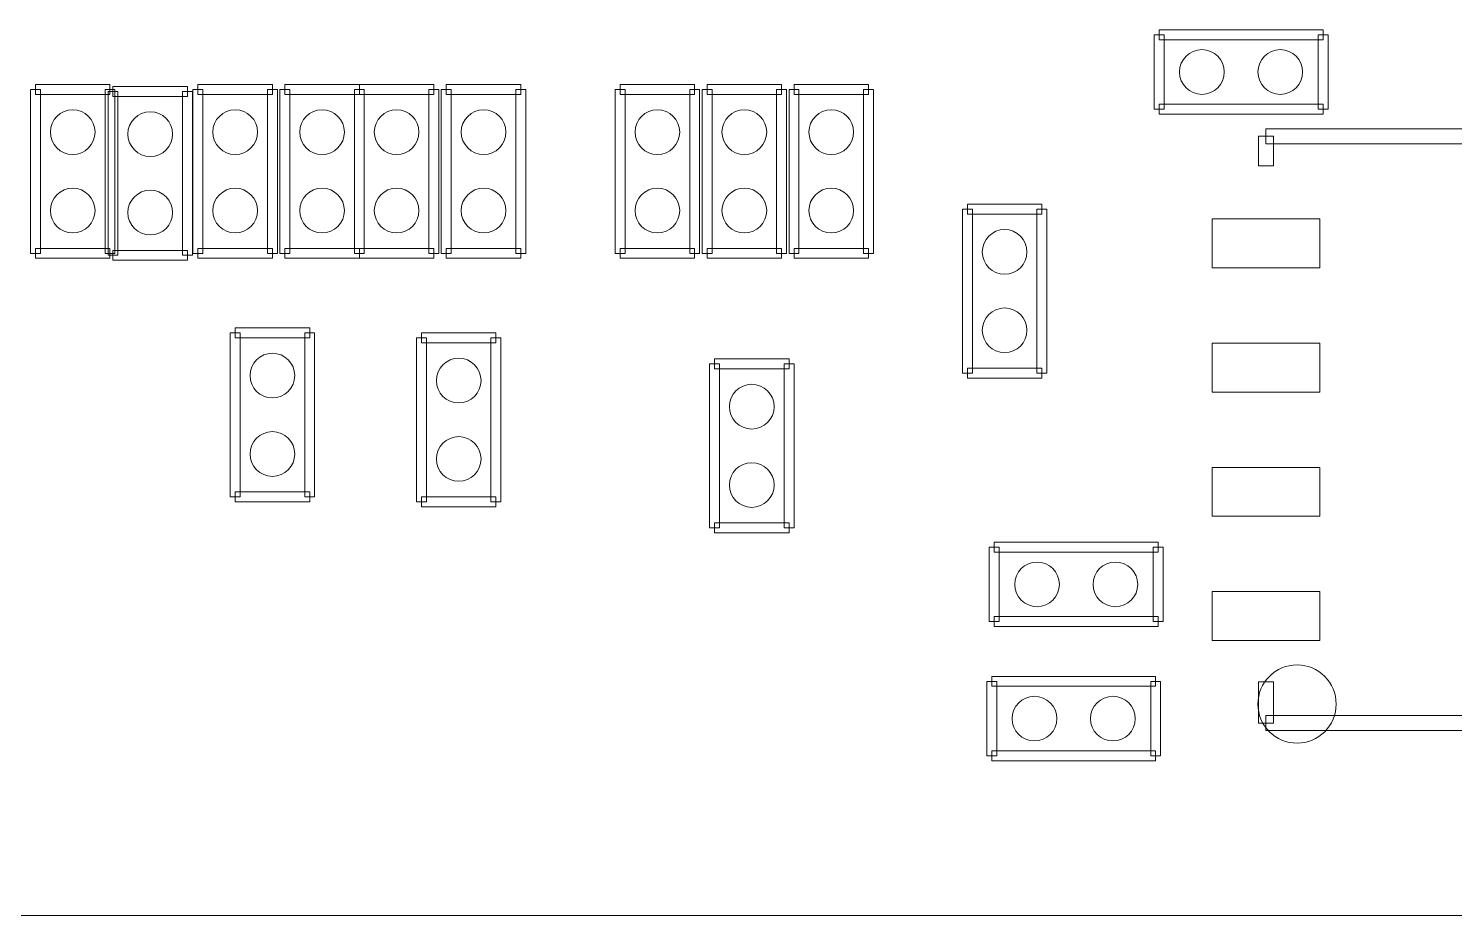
# Model space of a CAD drawing. Header units: millimetres. Extents: x -32 to 79, y -57 to 20.
# Drawn here: x -21.59 to -7, y -57.35 to -48.28 of the extents above; entities that cross this region are included whole.
import ezdxf

# ---------------------------------------------------------------- set-up
doc = ezdxf.new("R2010")
doc.units = ezdxf.units.MM
doc.header["$MEASUREMENT"] = 0
for name, color, linetype in [('BG_OUTLINE', 7, 'Continuous'), ('PG_SILKSCREEN_TOP', 7, 'Continuous'), ('PIN_TOP', 7, 'Continuous')]:
    doc.layers.add(name, color=color, linetype=linetype)

msp = doc.modelspace()

# ---------------------------------------------------------------- linework, layer by layer
at = {"layer": 'BG_OUTLINE', "lineweight": 9}
msp.add_open_spline([(-31.5602, -57.3483), (-31.5602, -57.3483), (-31.5602, 2.6515), (-31.5602, 2.6515), (-31.5602, 2.6515), (-31.5602, 2.6515), (48.4395, 2.6515), (48.4395, 2.6515), (48.4395, 2.6515), (48.4395, 2.6515), (48.4395, -57.3483), (48.4395, -57.3483), (48.4395, -57.3483), (48.4395, -57.3483), (-31.5602, -57.3483), (-31.5602, -57.3483)], degree=3, knots=[0, 0, 0, 0, 0.25, 0.25, 0.25, 0.25, 0.5, 0.5, 0.5, 0.5, 0.75, 0.75, 0.75, 0.75, 1, 1, 1, 1], dxfattribs=at)
at = {"layer": 'PG_SILKSCREEN_TOP', "lineweight": 9}
for points in [[(-9.9728, -49.1048), (-9.9728, -49.1048), (-10.0744, -49.1048), (-10.0744, -49.1048), (-10.0744, -49.1048), (-10.0744, -49.1048), (-10.0744, -48.3428), (-10.0744, -48.3428), (-10.0744, -48.3428), (-10.0744, -48.3428), (-9.9728, -48.3428), (-9.9728, -48.3428), (-9.9728, -48.3428), (-9.9728, -48.3428), (-9.9728, -49.1048), (-9.9728, -49.1048)], [(-10.0236, -48.3936), (-10.0236, -48.3936), (-10.0236, -48.292), (-10.0236, -48.292), (-10.0236, -48.292), (-10.0236, -48.292), (-8.3472, -48.292), (-8.3472, -48.292), (-8.3472, -48.292), (-8.3472, -48.292), (-8.3472, -48.3936), (-8.3472, -48.3936), (-8.3472, -48.3936), (-8.3472, -48.3936), (-10.0236, -48.3936), (-10.0236, -48.3936)], [(-8.398, -48.3428), (-8.398, -48.3428), (-8.2964, -48.3428), (-8.2964, -48.3428), (-8.2964, -48.3428), (-8.2964, -48.3428), (-8.2964, -49.1048), (-8.2964, -49.1048), (-8.2964, -49.1048), (-8.2964, -49.1048), (-8.398, -49.1048), (-8.398, -49.1048), (-8.398, -49.1048), (-8.398, -49.1048), (-8.398, -48.3428), (-8.398, -48.3428)], [(-21.5145, -48.9524), (-21.5145, -48.9524), (-21.5145, -48.8508), (-21.5145, -48.8508), (-21.5145, -48.8508), (-21.5145, -48.8508), (-20.7525, -48.8508), (-20.7525, -48.8508), (-20.7525, -48.8508), (-20.7525, -48.8508), (-20.7525, -48.9524), (-20.7525, -48.9524), (-20.7525, -48.9524), (-20.7525, -48.9524), (-21.5145, -48.9524), (-21.5145, -48.9524)], [(-19.8534, -48.9524), (-19.8534, -48.9524), (-19.8534, -48.8508), (-19.8534, -48.8508), (-19.8534, -48.8508), (-19.8534, -48.8508), (-19.0914, -48.8508), (-19.0914, -48.8508), (-19.0914, -48.8508), (-19.0914, -48.8508), (-19.0914, -48.9524), (-19.0914, -48.9524), (-19.0914, -48.9524), (-19.0914, -48.9524), (-19.8534, -48.9524), (-19.8534, -48.9524)], [(-18.9644, -48.9524), (-18.9644, -48.9524), (-18.9644, -48.8508), (-18.9644, -48.8508), (-18.9644, -48.8508), (-18.9644, -48.8508), (-18.2024, -48.8508), (-18.2024, -48.8508), (-18.2024, -48.8508), (-18.2024, -48.8508), (-18.2024, -48.9524), (-18.2024, -48.9524), (-18.2024, -48.9524), (-18.2024, -48.9524), (-18.9644, -48.9524), (-18.9644, -48.9524)], [(-18.2024, -48.9524), (-18.2024, -48.9524), (-18.2024, -48.8508), (-18.2024, -48.8508), (-18.2024, -48.8508), (-18.2024, -48.8508), (-17.4404, -48.8508), (-17.4404, -48.8508), (-17.4404, -48.8508), (-17.4404, -48.8508), (-17.4404, -48.9524), (-17.4404, -48.9524), (-17.4404, -48.9524), (-17.4404, -48.9524), (-18.2024, -48.9524), (-18.2024, -48.9524)], [(-17.3134, -48.9524), (-17.3134, -48.9524), (-17.3134, -48.8508), (-17.3134, -48.8508), (-17.3134, -48.8508), (-17.3134, -48.8508), (-16.5514, -48.8508), (-16.5514, -48.8508), (-16.5514, -48.8508), (-16.5514, -48.8508), (-16.5514, -48.9524), (-16.5514, -48.9524), (-16.5514, -48.9524), (-16.5514, -48.9524), (-17.3134, -48.9524), (-17.3134, -48.9524)], [(-15.5354, -48.9524), (-15.5354, -48.9524), (-15.5354, -48.8508), (-15.5354, -48.8508), (-15.5354, -48.8508), (-15.5354, -48.8508), (-14.7734, -48.8508), (-14.7734, -48.8508), (-14.7734, -48.8508), (-14.7734, -48.8508), (-14.7734, -48.9524), (-14.7734, -48.9524), (-14.7734, -48.9524), (-14.7734, -48.9524), (-15.5354, -48.9524), (-15.5354, -48.9524)], [(-14.6464, -48.9524), (-14.6464, -48.9524), (-14.6464, -48.8508), (-14.6464, -48.8508), (-14.6464, -48.8508), (-14.6464, -48.8508), (-13.8844, -48.8508), (-13.8844, -48.8508), (-13.8844, -48.8508), (-13.8844, -48.8508), (-13.8844, -48.9524), (-13.8844, -48.9524), (-13.8844, -48.9524), (-13.8844, -48.9524), (-14.6464, -48.9524), (-14.6464, -48.9524)], [(-13.7574, -48.9524), (-13.7574, -48.9524), (-13.7574, -48.8508), (-13.7574, -48.8508), (-13.7574, -48.8508), (-13.7574, -48.8508), (-12.9954, -48.8508), (-12.9954, -48.8508), (-12.9954, -48.8508), (-12.9954, -48.8508), (-12.9954, -48.9524), (-12.9954, -48.9524), (-12.9954, -48.9524), (-12.9954, -48.9524), (-13.7574, -48.9524), (-13.7574, -48.9524)], [(-21.4637, -50.578), (-21.4637, -50.578), (-21.5653, -50.578), (-21.5653, -50.578), (-21.5653, -50.578), (-21.5653, -50.578), (-21.5653, -48.9016), (-21.5653, -48.9016), (-21.5653, -48.9016), (-21.5653, -48.9016), (-21.4637, -48.9016), (-21.4637, -48.9016), (-21.4637, -48.9016), (-21.4637, -48.9016), (-21.4637, -50.578), (-21.4637, -50.578)], [(-20.8033, -48.9016), (-20.8033, -48.9016), (-20.7017, -48.9016), (-20.7017, -48.9016), (-20.7017, -48.9016), (-20.7017, -48.9016), (-20.7017, -50.578), (-20.7017, -50.578), (-20.7017, -50.578), (-20.7017, -50.578), (-20.8033, -50.578), (-20.8033, -50.578), (-20.8033, -50.578), (-20.8033, -50.578), (-20.8033, -48.9016), (-20.8033, -48.9016)], [(-20.6712, -50.5983), (-20.6712, -50.5983), (-20.7728, -50.5983), (-20.7728, -50.5983), (-20.7728, -50.5983), (-20.7728, -50.5983), (-20.7728, -48.9219), (-20.7728, -48.9219), (-20.7728, -48.9219), (-20.7728, -48.9219), (-20.6712, -48.9219), (-20.6712, -48.9219), (-20.6712, -48.9219), (-20.6712, -48.9219), (-20.6712, -50.5983), (-20.6712, -50.5983)], [(-20.722, -48.9727), (-20.722, -48.9727), (-20.722, -48.8711), (-20.722, -48.8711), (-20.722, -48.8711), (-20.722, -48.8711), (-19.96, -48.8711), (-19.96, -48.8711), (-19.96, -48.8711), (-19.96, -48.8711), (-19.96, -48.9727), (-19.96, -48.9727), (-19.96, -48.9727), (-19.96, -48.9727), (-20.722, -48.9727), (-20.722, -48.9727)], [(-20.0108, -48.9219), (-20.0108, -48.9219), (-19.9092, -48.9219), (-19.9092, -48.9219), (-19.9092, -48.9219), (-19.9092, -48.9219), (-19.9092, -50.5983), (-19.9092, -50.5983), (-19.9092, -50.5983), (-19.9092, -50.5983), (-20.0108, -50.5983), (-20.0108, -50.5983), (-20.0108, -50.5983), (-20.0108, -50.5983), (-20.0108, -48.9219), (-20.0108, -48.9219)], [(-19.8026, -50.578), (-19.8026, -50.578), (-19.9042, -50.578), (-19.9042, -50.578), (-19.9042, -50.578), (-19.9042, -50.578), (-19.9042, -48.9016), (-19.9042, -48.9016), (-19.9042, -48.9016), (-19.9042, -48.9016), (-19.8026, -48.9016), (-19.8026, -48.9016), (-19.8026, -48.9016), (-19.8026, -48.9016), (-19.8026, -50.578), (-19.8026, -50.578)], [(-19.1422, -48.9016), (-19.1422, -48.9016), (-19.0406, -48.9016), (-19.0406, -48.9016), (-19.0406, -48.9016), (-19.0406, -48.9016), (-19.0406, -50.578), (-19.0406, -50.578), (-19.0406, -50.578), (-19.0406, -50.578), (-19.1422, -50.578), (-19.1422, -50.578), (-19.1422, -50.578), (-19.1422, -50.578), (-19.1422, -48.9016), (-19.1422, -48.9016)], [(-18.9136, -50.578), (-18.9136, -50.578), (-19.0152, -50.578), (-19.0152, -50.578), (-19.0152, -50.578), (-19.0152, -50.578), (-19.0152, -48.9016), (-19.0152, -48.9016), (-19.0152, -48.9016), (-19.0152, -48.9016), (-18.9136, -48.9016), (-18.9136, -48.9016), (-18.9136, -48.9016), (-18.9136, -48.9016), (-18.9136, -50.578), (-18.9136, -50.578)], [(-18.2532, -48.9016), (-18.2532, -48.9016), (-18.1516, -48.9016), (-18.1516, -48.9016), (-18.1516, -48.9016), (-18.1516, -48.9016), (-18.1516, -50.578), (-18.1516, -50.578), (-18.1516, -50.578), (-18.1516, -50.578), (-18.2532, -50.578), (-18.2532, -50.578), (-18.2532, -50.578), (-18.2532, -50.578), (-18.2532, -48.9016), (-18.2532, -48.9016)], [(-18.1516, -50.578), (-18.1516, -50.578), (-18.2532, -50.578), (-18.2532, -50.578), (-18.2532, -50.578), (-18.2532, -50.578), (-18.2532, -48.9016), (-18.2532, -48.9016), (-18.2532, -48.9016), (-18.2532, -48.9016), (-18.1516, -48.9016), (-18.1516, -48.9016), (-18.1516, -48.9016), (-18.1516, -48.9016), (-18.1516, -50.578), (-18.1516, -50.578)], [(-17.4912, -48.9016), (-17.4912, -48.9016), (-17.3896, -48.9016), (-17.3896, -48.9016), (-17.3896, -48.9016), (-17.3896, -48.9016), (-17.3896, -50.578), (-17.3896, -50.578), (-17.3896, -50.578), (-17.3896, -50.578), (-17.4912, -50.578), (-17.4912, -50.578), (-17.4912, -50.578), (-17.4912, -50.578), (-17.4912, -48.9016), (-17.4912, -48.9016)], [(-17.2626, -50.578), (-17.2626, -50.578), (-17.3642, -50.578), (-17.3642, -50.578), (-17.3642, -50.578), (-17.3642, -50.578), (-17.3642, -48.9016), (-17.3642, -48.9016), (-17.3642, -48.9016), (-17.3642, -48.9016), (-17.2626, -48.9016), (-17.2626, -48.9016), (-17.2626, -48.9016), (-17.2626, -48.9016), (-17.2626, -50.578), (-17.2626, -50.578)], [(-16.6022, -48.9016), (-16.6022, -48.9016), (-16.5006, -48.9016), (-16.5006, -48.9016), (-16.5006, -48.9016), (-16.5006, -48.9016), (-16.5006, -50.578), (-16.5006, -50.578), (-16.5006, -50.578), (-16.5006, -50.578), (-16.6022, -50.578), (-16.6022, -50.578), (-16.6022, -50.578), (-16.6022, -50.578), (-16.6022, -48.9016), (-16.6022, -48.9016)], [(-15.4846, -50.578), (-15.4846, -50.578), (-15.5862, -50.578), (-15.5862, -50.578), (-15.5862, -50.578), (-15.5862, -50.578), (-15.5862, -48.9016), (-15.5862, -48.9016), (-15.5862, -48.9016), (-15.5862, -48.9016), (-15.4846, -48.9016), (-15.4846, -48.9016), (-15.4846, -48.9016), (-15.4846, -48.9016), (-15.4846, -50.578), (-15.4846, -50.578)], [(-14.8242, -48.9016), (-14.8242, -48.9016), (-14.7226, -48.9016), (-14.7226, -48.9016), (-14.7226, -48.9016), (-14.7226, -48.9016), (-14.7226, -50.578), (-14.7226, -50.578), (-14.7226, -50.578), (-14.7226, -50.578), (-14.8242, -50.578), (-14.8242, -50.578), (-14.8242, -50.578), (-14.8242, -50.578), (-14.8242, -48.9016), (-14.8242, -48.9016)], [(-14.5956, -50.578), (-14.5956, -50.578), (-14.6972, -50.578), (-14.6972, -50.578), (-14.6972, -50.578), (-14.6972, -50.578), (-14.6972, -48.9016), (-14.6972, -48.9016), (-14.6972, -48.9016), (-14.6972, -48.9016), (-14.5956, -48.9016), (-14.5956, -48.9016), (-14.5956, -48.9016), (-14.5956, -48.9016), (-14.5956, -50.578), (-14.5956, -50.578)], [(-13.9352, -48.9016), (-13.9352, -48.9016), (-13.8336, -48.9016), (-13.8336, -48.9016), (-13.8336, -48.9016), (-13.8336, -48.9016), (-13.8336, -50.578), (-13.8336, -50.578), (-13.8336, -50.578), (-13.8336, -50.578), (-13.9352, -50.578), (-13.9352, -50.578), (-13.9352, -50.578), (-13.9352, -50.578), (-13.9352, -48.9016), (-13.9352, -48.9016)], [(-13.7066, -50.578), (-13.7066, -50.578), (-13.8082, -50.578), (-13.8082, -50.578), (-13.8082, -50.578), (-13.8082, -50.578), (-13.8082, -48.9016), (-13.8082, -48.9016), (-13.8082, -48.9016), (-13.8082, -48.9016), (-13.7066, -48.9016), (-13.7066, -48.9016), (-13.7066, -48.9016), (-13.7066, -48.9016), (-13.7066, -50.578), (-13.7066, -50.578)], [(-13.0462, -48.9016), (-13.0462, -48.9016), (-12.9446, -48.9016), (-12.9446, -48.9016), (-12.9446, -48.9016), (-12.9446, -48.9016), (-12.9446, -50.578), (-12.9446, -50.578), (-12.9446, -50.578), (-12.9446, -50.578), (-13.0462, -50.578), (-13.0462, -50.578), (-13.0462, -50.578), (-13.0462, -50.578), (-13.0462, -48.9016), (-13.0462, -48.9016)], [(-8.3472, -49.054), (-8.3472, -49.054), (-8.3472, -49.1556), (-8.3472, -49.1556), (-8.3472, -49.1556), (-8.3472, -49.1556), (-10.0236, -49.1556), (-10.0236, -49.1556), (-10.0236, -49.1556), (-10.0236, -49.1556), (-10.0236, -49.054), (-10.0236, -49.054), (-10.0236, -49.054), (-10.0236, -49.054), (-8.3472, -49.054), (-8.3472, -49.054)], [(-9.007, -49.3814), (-9.007, -49.3814), (-8.8546, -49.3814), (-8.8546, -49.3814), (-8.8546, -49.3814), (-8.8546, -49.3814), (-8.8546, -49.6839), (-8.8546, -49.6839), (-8.8546, -49.6839), (-8.8546, -49.6839), (-9.007, -49.6839), (-9.007, -49.6839), (-9.007, -49.6839), (-9.007, -49.6839), (-9.007, -49.3814), (-9.007, -49.3814)], [(-0.9309, -49.3052), (-0.9309, -49.3052), (-0.9309, -49.4576), (-0.9309, -49.4576), (-0.9309, -49.4576), (-0.9309, -49.4576), (-8.9308, -49.4576), (-8.9308, -49.4576), (-8.9308, -49.4576), (-8.9308, -49.4576), (-8.9308, -49.3052), (-8.9308, -49.3052), (-8.9308, -49.3052), (-8.9308, -49.3052), (-0.9309, -49.3052), (-0.9309, -49.3052)], [(-11.9336, -51.8022), (-11.9336, -51.8022), (-12.0352, -51.8022), (-12.0352, -51.8022), (-12.0352, -51.8022), (-12.0352, -51.8022), (-12.0352, -50.1258), (-12.0352, -50.1258), (-12.0352, -50.1258), (-12.0352, -50.1258), (-11.9336, -50.1258), (-11.9336, -50.1258), (-11.9336, -50.1258), (-11.9336, -50.1258), (-11.9336, -51.8022), (-11.9336, -51.8022)], [(-11.9844, -50.1766), (-11.9844, -50.1766), (-11.9844, -50.075), (-11.9844, -50.075), (-11.9844, -50.075), (-11.9844, -50.075), (-11.2224, -50.075), (-11.2224, -50.075), (-11.2224, -50.075), (-11.2224, -50.075), (-11.2224, -50.1766), (-11.2224, -50.1766), (-11.2224, -50.1766), (-11.2224, -50.1766), (-11.9844, -50.1766), (-11.9844, -50.1766)], [(-11.2732, -50.1258), (-11.2732, -50.1258), (-11.1716, -50.1258), (-11.1716, -50.1258), (-11.1716, -50.1258), (-11.1716, -50.1258), (-11.1716, -51.8022), (-11.1716, -51.8022), (-11.1716, -51.8022), (-11.1716, -51.8022), (-11.2732, -51.8022), (-11.2732, -51.8022), (-11.2732, -51.8022), (-11.2732, -51.8022), (-11.2732, -50.1258), (-11.2732, -50.1258)], [(-20.7525, -50.5272), (-20.7525, -50.5272), (-20.7525, -50.6288), (-20.7525, -50.6288), (-20.7525, -50.6288), (-20.7525, -50.6288), (-21.5145, -50.6288), (-21.5145, -50.6288), (-21.5145, -50.6288), (-21.5145, -50.6288), (-21.5145, -50.5272), (-21.5145, -50.5272), (-21.5145, -50.5272), (-21.5145, -50.5272), (-20.7525, -50.5272), (-20.7525, -50.5272)], [(-19.96, -50.5475), (-19.96, -50.5475), (-19.96, -50.6491), (-19.96, -50.6491), (-19.96, -50.6491), (-19.96, -50.6491), (-20.722, -50.6491), (-20.722, -50.6491), (-20.722, -50.6491), (-20.722, -50.6491), (-20.722, -50.5475), (-20.722, -50.5475), (-20.722, -50.5475), (-20.722, -50.5475), (-19.96, -50.5475), (-19.96, -50.5475)], [(-19.0914, -50.5272), (-19.0914, -50.5272), (-19.0914, -50.6288), (-19.0914, -50.6288), (-19.0914, -50.6288), (-19.0914, -50.6288), (-19.8534, -50.6288), (-19.8534, -50.6288), (-19.8534, -50.6288), (-19.8534, -50.6288), (-19.8534, -50.5272), (-19.8534, -50.5272), (-19.8534, -50.5272), (-19.8534, -50.5272), (-19.0914, -50.5272), (-19.0914, -50.5272)], [(-18.2024, -50.5272), (-18.2024, -50.5272), (-18.2024, -50.6288), (-18.2024, -50.6288), (-18.2024, -50.6288), (-18.2024, -50.6288), (-18.9644, -50.6288), (-18.9644, -50.6288), (-18.9644, -50.6288), (-18.9644, -50.6288), (-18.9644, -50.5272), (-18.9644, -50.5272), (-18.9644, -50.5272), (-18.9644, -50.5272), (-18.2024, -50.5272), (-18.2024, -50.5272)], [(-17.4404, -50.5272), (-17.4404, -50.5272), (-17.4404, -50.6288), (-17.4404, -50.6288), (-17.4404, -50.6288), (-17.4404, -50.6288), (-18.2024, -50.6288), (-18.2024, -50.6288), (-18.2024, -50.6288), (-18.2024, -50.6288), (-18.2024, -50.5272), (-18.2024, -50.5272), (-18.2024, -50.5272), (-18.2024, -50.5272), (-17.4404, -50.5272), (-17.4404, -50.5272)], [(-16.5514, -50.5272), (-16.5514, -50.5272), (-16.5514, -50.6288), (-16.5514, -50.6288), (-16.5514, -50.6288), (-16.5514, -50.6288), (-17.3134, -50.6288), (-17.3134, -50.6288), (-17.3134, -50.6288), (-17.3134, -50.6288), (-17.3134, -50.5272), (-17.3134, -50.5272), (-17.3134, -50.5272), (-17.3134, -50.5272), (-16.5514, -50.5272), (-16.5514, -50.5272)], [(-14.7734, -50.5272), (-14.7734, -50.5272), (-14.7734, -50.6288), (-14.7734, -50.6288), (-14.7734, -50.6288), (-14.7734, -50.6288), (-15.5354, -50.6288), (-15.5354, -50.6288), (-15.5354, -50.6288), (-15.5354, -50.6288), (-15.5354, -50.5272), (-15.5354, -50.5272), (-15.5354, -50.5272), (-15.5354, -50.5272), (-14.7734, -50.5272), (-14.7734, -50.5272)], [(-13.8844, -50.5272), (-13.8844, -50.5272), (-13.8844, -50.6288), (-13.8844, -50.6288), (-13.8844, -50.6288), (-13.8844, -50.6288), (-14.6464, -50.6288), (-14.6464, -50.6288), (-14.6464, -50.6288), (-14.6464, -50.6288), (-14.6464, -50.5272), (-14.6464, -50.5272), (-14.6464, -50.5272), (-14.6464, -50.5272), (-13.8844, -50.5272), (-13.8844, -50.5272)], [(-12.9954, -50.5272), (-12.9954, -50.5272), (-12.9954, -50.6288), (-12.9954, -50.6288), (-12.9954, -50.6288), (-12.9954, -50.6288), (-13.7574, -50.6288), (-13.7574, -50.6288), (-13.7574, -50.6288), (-13.7574, -50.6288), (-13.7574, -50.5272), (-13.7574, -50.5272), (-13.7574, -50.5272), (-13.7574, -50.5272), (-12.9954, -50.5272), (-12.9954, -50.5272)], [(-19.4216, -53.0672), (-19.4216, -53.0672), (-19.5232, -53.0672), (-19.5232, -53.0672), (-19.5232, -53.0672), (-19.5232, -53.0672), (-19.5232, -51.3908), (-19.5232, -51.3908), (-19.5232, -51.3908), (-19.5232, -51.3908), (-19.4216, -51.3908), (-19.4216, -51.3908), (-19.4216, -51.3908), (-19.4216, -51.3908), (-19.4216, -53.0672), (-19.4216, -53.0672)], [(-19.4724, -51.4416), (-19.4724, -51.4416), (-19.4724, -51.34), (-19.4724, -51.34), (-19.4724, -51.34), (-19.4724, -51.34), (-18.7104, -51.34), (-18.7104, -51.34), (-18.7104, -51.34), (-18.7104, -51.34), (-18.7104, -51.4416), (-18.7104, -51.4416), (-18.7104, -51.4416), (-18.7104, -51.4416), (-19.4724, -51.4416), (-19.4724, -51.4416)], [(-18.7612, -51.3908), (-18.7612, -51.3908), (-18.6596, -51.3908), (-18.6596, -51.3908), (-18.6596, -51.3908), (-18.6596, -51.3908), (-18.6596, -53.0672), (-18.6596, -53.0672), (-18.6596, -53.0672), (-18.6596, -53.0672), (-18.7612, -53.0672), (-18.7612, -53.0672), (-18.7612, -53.0672), (-18.7612, -53.0672), (-18.7612, -51.3908), (-18.7612, -51.3908)], [(-17.5166, -53.118), (-17.5166, -53.118), (-17.6182, -53.118), (-17.6182, -53.118), (-17.6182, -53.118), (-17.6182, -53.118), (-17.6182, -51.4416), (-17.6182, -51.4416), (-17.6182, -51.4416), (-17.6182, -51.4416), (-17.5166, -51.4416), (-17.5166, -51.4416), (-17.5166, -51.4416), (-17.5166, -51.4416), (-17.5166, -53.118), (-17.5166, -53.118)], [(-17.5674, -51.4924), (-17.5674, -51.4924), (-17.5674, -51.3908), (-17.5674, -51.3908), (-17.5674, -51.3908), (-17.5674, -51.3908), (-16.8054, -51.3908), (-16.8054, -51.3908), (-16.8054, -51.3908), (-16.8054, -51.3908), (-16.8054, -51.4924), (-16.8054, -51.4924), (-16.8054, -51.4924), (-16.8054, -51.4924), (-17.5674, -51.4924), (-17.5674, -51.4924)], [(-16.8562, -51.4416), (-16.8562, -51.4416), (-16.7546, -51.4416), (-16.7546, -51.4416), (-16.7546, -51.4416), (-16.7546, -51.4416), (-16.7546, -53.118), (-16.7546, -53.118), (-16.7546, -53.118), (-16.7546, -53.118), (-16.8562, -53.118), (-16.8562, -53.118), (-16.8562, -53.118), (-16.8562, -53.118), (-16.8562, -51.4416), (-16.8562, -51.4416)], [(-14.5194, -53.3847), (-14.5194, -53.3847), (-14.621, -53.3847), (-14.621, -53.3847), (-14.621, -53.3847), (-14.621, -53.3847), (-14.621, -51.7083), (-14.621, -51.7083), (-14.621, -51.7083), (-14.621, -51.7083), (-14.5194, -51.7083), (-14.5194, -51.7083), (-14.5194, -51.7083), (-14.5194, -51.7083), (-14.5194, -53.3847), (-14.5194, -53.3847)], [(-14.5702, -51.7591), (-14.5702, -51.7591), (-14.5702, -51.6575), (-14.5702, -51.6575), (-14.5702, -51.6575), (-14.5702, -51.6575), (-13.8082, -51.6575), (-13.8082, -51.6575), (-13.8082, -51.6575), (-13.8082, -51.6575), (-13.8082, -51.7591), (-13.8082, -51.7591), (-13.8082, -51.7591), (-13.8082, -51.7591), (-14.5702, -51.7591), (-14.5702, -51.7591)], [(-13.859, -51.7083), (-13.859, -51.7083), (-13.7574, -51.7083), (-13.7574, -51.7083), (-13.7574, -51.7083), (-13.7574, -51.7083), (-13.7574, -53.3847), (-13.7574, -53.3847), (-13.7574, -53.3847), (-13.7574, -53.3847), (-13.859, -53.3847), (-13.859, -53.3847), (-13.859, -53.3847), (-13.859, -53.3847), (-13.859, -51.7083), (-13.859, -51.7083)], [(-11.2224, -51.7514), (-11.2224, -51.7514), (-11.2224, -51.853), (-11.2224, -51.853), (-11.2224, -51.853), (-11.2224, -51.853), (-11.9844, -51.853), (-11.9844, -51.853), (-11.9844, -51.853), (-11.9844, -51.853), (-11.9844, -51.7514), (-11.9844, -51.7514), (-11.9844, -51.7514), (-11.9844, -51.7514), (-11.2224, -51.7514), (-11.2224, -51.7514)], [(-18.7104, -53.0164), (-18.7104, -53.0164), (-18.7104, -53.118), (-18.7104, -53.118), (-18.7104, -53.118), (-18.7104, -53.118), (-19.4724, -53.118), (-19.4724, -53.118), (-19.4724, -53.118), (-19.4724, -53.118), (-19.4724, -53.0164), (-19.4724, -53.0164), (-19.4724, -53.0164), (-19.4724, -53.0164), (-18.7104, -53.0164), (-18.7104, -53.0164)], [(-16.8054, -53.0672), (-16.8054, -53.0672), (-16.8054, -53.1688), (-16.8054, -53.1688), (-16.8054, -53.1688), (-16.8054, -53.1688), (-17.5674, -53.1688), (-17.5674, -53.1688), (-17.5674, -53.1688), (-17.5674, -53.1688), (-17.5674, -53.0672), (-17.5674, -53.0672), (-17.5674, -53.0672), (-17.5674, -53.0672), (-16.8054, -53.0672), (-16.8054, -53.0672)], [(-13.8082, -53.3339), (-13.8082, -53.3339), (-13.8082, -53.4355), (-13.8082, -53.4355), (-13.8082, -53.4355), (-13.8082, -53.4355), (-14.5702, -53.4355), (-14.5702, -53.4355), (-14.5702, -53.4355), (-14.5702, -53.4355), (-14.5702, -53.3339), (-14.5702, -53.3339), (-14.5702, -53.3339), (-14.5702, -53.3339), (-13.8082, -53.3339), (-13.8082, -53.3339)], [(-11.6585, -54.3438), (-11.6585, -54.3438), (-11.7601, -54.3438), (-11.7601, -54.3438), (-11.7601, -54.3438), (-11.7601, -54.3438), (-11.7601, -53.5818), (-11.7601, -53.5818), (-11.7601, -53.5818), (-11.7601, -53.5818), (-11.6585, -53.5818), (-11.6585, -53.5818), (-11.6585, -53.5818), (-11.6585, -53.5818), (-11.6585, -54.3438), (-11.6585, -54.3438)], [(-11.7093, -53.6326), (-11.7093, -53.6326), (-11.7093, -53.531), (-11.7093, -53.531), (-11.7093, -53.531), (-11.7093, -53.531), (-10.0329, -53.531), (-10.0329, -53.531), (-10.0329, -53.531), (-10.0329, -53.531), (-10.0329, -53.6326), (-10.0329, -53.6326), (-10.0329, -53.6326), (-10.0329, -53.6326), (-11.7093, -53.6326), (-11.7093, -53.6326)], [(-10.0837, -53.5818), (-10.0837, -53.5818), (-9.9821, -53.5818), (-9.9821, -53.5818), (-9.9821, -53.5818), (-9.9821, -53.5818), (-9.9821, -54.3438), (-9.9821, -54.3438), (-9.9821, -54.3438), (-9.9821, -54.3438), (-10.0837, -54.3438), (-10.0837, -54.3438), (-10.0837, -54.3438), (-10.0837, -54.3438), (-10.0837, -53.5818), (-10.0837, -53.5818)], [(-10.0329, -54.293), (-10.0329, -54.293), (-10.0329, -54.3946), (-10.0329, -54.3946), (-10.0329, -54.3946), (-10.0329, -54.3946), (-11.7093, -54.3946), (-11.7093, -54.3946), (-11.7093, -54.3946), (-11.7093, -54.3946), (-11.7093, -54.293), (-11.7093, -54.293), (-11.7093, -54.293), (-11.7093, -54.293), (-10.0329, -54.293), (-10.0329, -54.293)], [(-11.6847, -55.7164), (-11.6847, -55.7164), (-11.7863, -55.7164), (-11.7863, -55.7164), (-11.7863, -55.7164), (-11.7863, -55.7164), (-11.7863, -54.9544), (-11.7863, -54.9544), (-11.7863, -54.9544), (-11.7863, -54.9544), (-11.6847, -54.9544), (-11.6847, -54.9544), (-11.6847, -54.9544), (-11.6847, -54.9544), (-11.6847, -55.7164), (-11.6847, -55.7164)], [(-11.7355, -55.0052), (-11.7355, -55.0052), (-11.7355, -54.9036), (-11.7355, -54.9036), (-11.7355, -54.9036), (-11.7355, -54.9036), (-10.0591, -54.9036), (-10.0591, -54.9036), (-10.0591, -54.9036), (-10.0591, -54.9036), (-10.0591, -55.0052), (-10.0591, -55.0052), (-10.0591, -55.0052), (-10.0591, -55.0052), (-11.7355, -55.0052), (-11.7355, -55.0052)], [(-10.1099, -54.9544), (-10.1099, -54.9544), (-10.0083, -54.9544), (-10.0083, -54.9544), (-10.0083, -54.9544), (-10.0083, -54.9544), (-10.0083, -55.7164), (-10.0083, -55.7164), (-10.0083, -55.7164), (-10.0083, -55.7164), (-10.1099, -55.7164), (-10.1099, -55.7164), (-10.1099, -55.7164), (-10.1099, -55.7164), (-10.1099, -54.9544), (-10.1099, -54.9544)], [(-9.007, -54.9595), (-9.007, -54.9595), (-8.8546, -54.9595), (-8.8546, -54.9595), (-8.8546, -54.9595), (-8.8546, -54.9595), (-8.8546, -55.3813), (-8.8546, -55.3813), (-8.8546, -55.3813), (-8.8546, -55.3813), (-9.007, -55.3813), (-9.007, -55.3813), (-9.007, -55.3813), (-9.007, -55.3813), (-9.007, -54.9595), (-9.007, -54.9595)], [(-8.9308, -55.4575), (-8.9308, -55.4575), (-8.9308, -55.3051), (-8.9308, -55.3051), (-8.9308, -55.3051), (-8.9308, -55.3051), (-0.9309, -55.3051), (-0.9309, -55.3051), (-0.9309, -55.3051), (-0.9309, -55.3051), (-0.9309, -55.4575), (-0.9309, -55.4575), (-0.9309, -55.4575), (-0.9309, -55.4575), (-8.9308, -55.4575), (-8.9308, -55.4575)], [(-10.0591, -55.6656), (-10.0591, -55.6656), (-10.0591, -55.7672), (-10.0591, -55.7672), (-10.0591, -55.7672), (-10.0591, -55.7672), (-11.7355, -55.7672), (-11.7355, -55.7672), (-11.7355, -55.7672), (-11.7355, -55.7672), (-11.7355, -55.6656), (-11.7355, -55.6656), (-11.7355, -55.6656), (-11.7355, -55.6656), (-10.0591, -55.6656), (-10.0591, -55.6656)]]:
    msp.add_open_spline(points, degree=3, knots=[0, 0, 0, 0, 0.25, 0.25, 0.25, 0.25, 0.5, 0.5, 0.5, 0.5, 0.75, 0.75, 0.75, 0.75, 1, 1, 1, 1], dxfattribs=at)
at = {"layer": 'PIN_TOP', "lineweight": 9}
for points in [[(-9.3576, -48.7238), (-9.3576, -48.5975), (-9.4599, -48.4952), (-9.5862, -48.4952), (-9.5862, -48.4952), (-9.7124, -48.4952), (-9.8148, -48.5975), (-9.8148, -48.7238), (-9.8148, -48.7238), (-9.8148, -48.85), (-9.7124, -48.9524), (-9.5862, -48.9524), (-9.5862, -48.9524), (-9.4599, -48.9524), (-9.3576, -48.85), (-9.3576, -48.7238)], [(-8.5559, -48.7238), (-8.5559, -48.5975), (-8.6583, -48.4952), (-8.7845, -48.4952), (-8.7845, -48.4952), (-8.9108, -48.4952), (-9.0131, -48.5975), (-9.0131, -48.7238), (-9.0131, -48.7238), (-9.0131, -48.85), (-8.9108, -48.9524), (-8.7845, -48.9524), (-8.7845, -48.9524), (-8.6583, -48.9524), (-8.5559, -48.85), (-8.5559, -48.7238)], [(-20.9049, -49.3389), (-20.9049, -49.2127), (-21.0073, -49.1103), (-21.1335, -49.1103), (-21.1335, -49.1103), (-21.2598, -49.1103), (-21.3621, -49.2127), (-21.3621, -49.3389), (-21.3621, -49.3389), (-21.3621, -49.4652), (-21.2598, -49.5675), (-21.1335, -49.5675), (-21.1335, -49.5675), (-21.0073, -49.5675), (-20.9049, -49.4652), (-20.9049, -49.3389)], [(-20.1124, -49.3593), (-20.1124, -49.233), (-20.2148, -49.1307), (-20.341, -49.1307), (-20.341, -49.1307), (-20.4673, -49.1307), (-20.5696, -49.233), (-20.5696, -49.3593), (-20.5696, -49.3593), (-20.5696, -49.4855), (-20.4673, -49.5879), (-20.341, -49.5879), (-20.341, -49.5879), (-20.2148, -49.5879), (-20.1124, -49.4855), (-20.1124, -49.3593)], [(-19.2438, -49.3389), (-19.2438, -49.2127), (-19.3461, -49.1103), (-19.4724, -49.1103), (-19.4724, -49.1103), (-19.5986, -49.1103), (-19.701, -49.2127), (-19.701, -49.3389), (-19.701, -49.3389), (-19.701, -49.4652), (-19.5986, -49.5675), (-19.4724, -49.5675), (-19.4724, -49.5675), (-19.3461, -49.5675), (-19.2438, -49.4652), (-19.2438, -49.3389)], [(-18.3548, -49.3389), (-18.3548, -49.2127), (-18.4571, -49.1103), (-18.5834, -49.1103), (-18.5834, -49.1103), (-18.7096, -49.1103), (-18.812, -49.2127), (-18.812, -49.3389), (-18.812, -49.3389), (-18.812, -49.4652), (-18.7096, -49.5675), (-18.5834, -49.5675), (-18.5834, -49.5675), (-18.4571, -49.5675), (-18.3548, -49.4652), (-18.3548, -49.3389)], [(-17.5928, -49.3389), (-17.5928, -49.2127), (-17.6951, -49.1103), (-17.8214, -49.1103), (-17.8214, -49.1103), (-17.9476, -49.1103), (-18.05, -49.2127), (-18.05, -49.3389), (-18.05, -49.3389), (-18.05, -49.4652), (-17.9476, -49.5675), (-17.8214, -49.5675), (-17.8214, -49.5675), (-17.6951, -49.5675), (-17.5928, -49.4652), (-17.5928, -49.3389)], [(-16.7038, -49.3389), (-16.7038, -49.2127), (-16.8061, -49.1103), (-16.9324, -49.1103), (-16.9324, -49.1103), (-17.0586, -49.1103), (-17.161, -49.2127), (-17.161, -49.3389), (-17.161, -49.3389), (-17.161, -49.4652), (-17.0586, -49.5675), (-16.9324, -49.5675), (-16.9324, -49.5675), (-16.8061, -49.5675), (-16.7038, -49.4652), (-16.7038, -49.3389)], [(-14.9258, -49.3389), (-14.9258, -49.2127), (-15.0281, -49.1103), (-15.1544, -49.1103), (-15.1544, -49.1103), (-15.2806, -49.1103), (-15.383, -49.2127), (-15.383, -49.3389), (-15.383, -49.3389), (-15.383, -49.4652), (-15.2806, -49.5675), (-15.1544, -49.5675), (-15.1544, -49.5675), (-15.0281, -49.5675), (-14.9258, -49.4652), (-14.9258, -49.3389)], [(-14.0368, -49.3389), (-14.0368, -49.2127), (-14.1391, -49.1103), (-14.2654, -49.1103), (-14.2654, -49.1103), (-14.3916, -49.1103), (-14.494, -49.2127), (-14.494, -49.3389), (-14.494, -49.3389), (-14.494, -49.4652), (-14.3916, -49.5675), (-14.2654, -49.5675), (-14.2654, -49.5675), (-14.1391, -49.5675), (-14.0368, -49.4652), (-14.0368, -49.3389)], [(-13.1478, -49.3389), (-13.1478, -49.2127), (-13.2501, -49.1103), (-13.3764, -49.1103), (-13.3764, -49.1103), (-13.5026, -49.1103), (-13.605, -49.2127), (-13.605, -49.3389), (-13.605, -49.3389), (-13.605, -49.4652), (-13.5026, -49.5675), (-13.3764, -49.5675), (-13.3764, -49.5675), (-13.2501, -49.5675), (-13.1478, -49.4652), (-13.1478, -49.3389)], [(-20.9049, -50.1406), (-20.9049, -50.0143), (-21.0073, -49.912), (-21.1335, -49.912), (-21.1335, -49.912), (-21.2598, -49.912), (-21.3621, -50.0143), (-21.3621, -50.1406), (-21.3621, -50.1406), (-21.3621, -50.2668), (-21.2598, -50.3692), (-21.1335, -50.3692), (-21.1335, -50.3692), (-21.0073, -50.3692), (-20.9049, -50.2668), (-20.9049, -50.1406)], [(-20.1124, -50.1609), (-20.1124, -50.0346), (-20.2148, -49.9323), (-20.341, -49.9323), (-20.341, -49.9323), (-20.4673, -49.9323), (-20.5696, -50.0346), (-20.5696, -50.1609), (-20.5696, -50.1609), (-20.5696, -50.2871), (-20.4673, -50.3895), (-20.341, -50.3895), (-20.341, -50.3895), (-20.2148, -50.3895), (-20.1124, -50.2871), (-20.1124, -50.1609)], [(-19.2438, -50.1406), (-19.2438, -50.0143), (-19.3461, -49.912), (-19.4724, -49.912), (-19.4724, -49.912), (-19.5986, -49.912), (-19.701, -50.0143), (-19.701, -50.1406), (-19.701, -50.1406), (-19.701, -50.2668), (-19.5986, -50.3692), (-19.4724, -50.3692), (-19.4724, -50.3692), (-19.3461, -50.3692), (-19.2438, -50.2668), (-19.2438, -50.1406)], [(-18.3548, -50.1406), (-18.3548, -50.0143), (-18.4571, -49.912), (-18.5834, -49.912), (-18.5834, -49.912), (-18.7096, -49.912), (-18.812, -50.0143), (-18.812, -50.1406), (-18.812, -50.1406), (-18.812, -50.2668), (-18.7096, -50.3692), (-18.5834, -50.3692), (-18.5834, -50.3692), (-18.4571, -50.3692), (-18.3548, -50.2668), (-18.3548, -50.1406)], [(-17.5928, -50.1406), (-17.5928, -50.0143), (-17.6951, -49.912), (-17.8214, -49.912), (-17.8214, -49.912), (-17.9476, -49.912), (-18.05, -50.0143), (-18.05, -50.1406), (-18.05, -50.1406), (-18.05, -50.2668), (-17.9476, -50.3692), (-17.8214, -50.3692), (-17.8214, -50.3692), (-17.6951, -50.3692), (-17.5928, -50.2668), (-17.5928, -50.1406)], [(-16.7038, -50.1406), (-16.7038, -50.0143), (-16.8061, -49.912), (-16.9324, -49.912), (-16.9324, -49.912), (-17.0586, -49.912), (-17.161, -50.0143), (-17.161, -50.1406), (-17.161, -50.1406), (-17.161, -50.2668), (-17.0586, -50.3692), (-16.9324, -50.3692), (-16.9324, -50.3692), (-16.8061, -50.3692), (-16.7038, -50.2668), (-16.7038, -50.1406)], [(-14.9258, -50.1406), (-14.9258, -50.0143), (-15.0281, -49.912), (-15.1544, -49.912), (-15.1544, -49.912), (-15.2806, -49.912), (-15.383, -50.0143), (-15.383, -50.1406), (-15.383, -50.1406), (-15.383, -50.2668), (-15.2806, -50.3692), (-15.1544, -50.3692), (-15.1544, -50.3692), (-15.0281, -50.3692), (-14.9258, -50.2668), (-14.9258, -50.1406)], [(-14.0368, -50.1406), (-14.0368, -50.0143), (-14.1391, -49.912), (-14.2654, -49.912), (-14.2654, -49.912), (-14.3916, -49.912), (-14.494, -50.0143), (-14.494, -50.1406), (-14.494, -50.1406), (-14.494, -50.2668), (-14.3916, -50.3692), (-14.2654, -50.3692), (-14.2654, -50.3692), (-14.1391, -50.3692), (-14.0368, -50.2668), (-14.0368, -50.1406)], [(-13.1478, -50.1406), (-13.1478, -50.0143), (-13.2501, -49.912), (-13.3764, -49.912), (-13.3764, -49.912), (-13.5026, -49.912), (-13.605, -50.0143), (-13.605, -50.1406), (-13.605, -50.1406), (-13.605, -50.2668), (-13.5026, -50.3692), (-13.3764, -50.3692), (-13.3764, -50.3692), (-13.2501, -50.3692), (-13.1478, -50.2668), (-13.1478, -50.1406)], [(-8.3808, -50.2264), (-8.3808, -50.2264), (-8.3808, -50.7263), (-8.3808, -50.7263), (-8.3808, -50.7263), (-8.3808, -50.7263), (-9.4809, -50.7263), (-9.4809, -50.7263), (-9.4809, -50.7263), (-9.4809, -50.7263), (-9.4809, -50.2264), (-9.4809, -50.2264), (-9.4809, -50.2264), (-9.4809, -50.2264), (-8.3808, -50.2264), (-8.3808, -50.2264)], [(-11.3748, -50.5632), (-11.3748, -50.437), (-11.4772, -50.3346), (-11.6034, -50.3346), (-11.6034, -50.3346), (-11.7297, -50.3346), (-11.832, -50.437), (-11.832, -50.5632), (-11.832, -50.5632), (-11.832, -50.6895), (-11.7297, -50.7918), (-11.6034, -50.7918), (-11.6034, -50.7918), (-11.4772, -50.7918), (-11.3748, -50.6895), (-11.3748, -50.5632)], [(-11.3748, -51.3648), (-11.3748, -51.2386), (-11.4772, -51.1362), (-11.6034, -51.1362), (-11.6034, -51.1362), (-11.7297, -51.1362), (-11.832, -51.2386), (-11.832, -51.3648), (-11.832, -51.3648), (-11.832, -51.4911), (-11.7297, -51.5934), (-11.6034, -51.5934), (-11.6034, -51.5934), (-11.4772, -51.5934), (-11.3748, -51.4911), (-11.3748, -51.3648)], [(-18.8628, -51.8281), (-18.8628, -51.7019), (-18.9651, -51.5995), (-19.0914, -51.5995), (-19.0914, -51.5995), (-19.2176, -51.5995), (-19.32, -51.7019), (-19.32, -51.8281), (-19.32, -51.8281), (-19.32, -51.9544), (-19.2176, -52.0567), (-19.0914, -52.0567), (-19.0914, -52.0567), (-18.9651, -52.0567), (-18.8628, -51.9544), (-18.8628, -51.8281)], [(-8.3808, -51.4964), (-8.3808, -51.4964), (-8.3808, -51.9963), (-8.3808, -51.9963), (-8.3808, -51.9963), (-8.3808, -51.9963), (-9.4809, -51.9963), (-9.4809, -51.9963), (-9.4809, -51.9963), (-9.4809, -51.9963), (-9.4809, -51.4964), (-9.4809, -51.4964), (-9.4809, -51.4964), (-9.4809, -51.4964), (-8.3808, -51.4964), (-8.3808, -51.4964)], [(-16.9578, -51.8789), (-16.9578, -51.7527), (-17.0601, -51.6503), (-17.1864, -51.6503), (-17.1864, -51.6503), (-17.3126, -51.6503), (-17.415, -51.7527), (-17.415, -51.8789), (-17.415, -51.8789), (-17.415, -52.0052), (-17.3126, -52.1075), (-17.1864, -52.1075), (-17.1864, -52.1075), (-17.0601, -52.1075), (-16.9578, -52.0052), (-16.9578, -51.8789)], [(-13.9606, -52.1456), (-13.9606, -52.0194), (-14.0629, -51.917), (-14.1892, -51.917), (-14.1892, -51.917), (-14.3154, -51.917), (-14.4178, -52.0194), (-14.4178, -52.1456), (-14.4178, -52.1456), (-14.4178, -52.2719), (-14.3154, -52.3742), (-14.1892, -52.3742), (-14.1892, -52.3742), (-14.0629, -52.3742), (-13.9606, -52.2719), (-13.9606, -52.1456)], [(-18.8628, -52.6298), (-18.8628, -52.5035), (-18.9651, -52.4012), (-19.0914, -52.4012), (-19.0914, -52.4012), (-19.2176, -52.4012), (-19.32, -52.5035), (-19.32, -52.6298), (-19.32, -52.6298), (-19.32, -52.756), (-19.2176, -52.8584), (-19.0914, -52.8584), (-19.0914, -52.8584), (-18.9651, -52.8584), (-18.8628, -52.756), (-18.8628, -52.6298)], [(-16.9578, -52.6806), (-16.9578, -52.5543), (-17.0601, -52.452), (-17.1864, -52.452), (-17.1864, -52.452), (-17.3126, -52.452), (-17.415, -52.5543), (-17.415, -52.6806), (-17.415, -52.6806), (-17.415, -52.8068), (-17.3126, -52.9092), (-17.1864, -52.9092), (-17.1864, -52.9092), (-17.0601, -52.9092), (-16.9578, -52.8068), (-16.9578, -52.6806)], [(-13.9606, -52.9473), (-13.9606, -52.821), (-14.0629, -52.7187), (-14.1892, -52.7187), (-14.1892, -52.7187), (-14.3154, -52.7187), (-14.4178, -52.821), (-14.4178, -52.9473), (-14.4178, -52.9473), (-14.4178, -53.0735), (-14.3154, -53.1759), (-14.1892, -53.1759), (-14.1892, -53.1759), (-14.0629, -53.1759), (-13.9606, -53.0735), (-13.9606, -52.9473)], [(-8.3808, -52.7664), (-8.3808, -52.7664), (-8.3808, -53.2663), (-8.3808, -53.2663), (-8.3808, -53.2663), (-8.3808, -53.2663), (-9.4809, -53.2663), (-9.4809, -53.2663), (-9.4809, -53.2663), (-9.4809, -53.2663), (-9.4809, -52.7664), (-9.4809, -52.7664), (-9.4809, -52.7664), (-9.4809, -52.7664), (-8.3808, -52.7664), (-8.3808, -52.7664)], [(-11.0434, -53.9628), (-11.0434, -53.8365), (-11.1457, -53.7342), (-11.272, -53.7342), (-11.272, -53.7342), (-11.3982, -53.7342), (-11.5006, -53.8365), (-11.5006, -53.9628), (-11.5006, -53.9628), (-11.5006, -54.089), (-11.3982, -54.1914), (-11.272, -54.1914), (-11.272, -54.1914), (-11.1457, -54.1914), (-11.0434, -54.089), (-11.0434, -53.9628)], [(-10.2417, -53.9628), (-10.2417, -53.8365), (-10.3441, -53.7342), (-10.4703, -53.7342), (-10.4703, -53.7342), (-10.5966, -53.7342), (-10.6989, -53.8365), (-10.6989, -53.9628), (-10.6989, -53.9628), (-10.6989, -54.089), (-10.5966, -54.1914), (-10.4703, -54.1914), (-10.4703, -54.1914), (-10.3441, -54.1914), (-10.2417, -54.089), (-10.2417, -53.9628)], [(-8.3808, -54.0364), (-8.3808, -54.0364), (-8.3808, -54.5363), (-8.3808, -54.5363), (-8.3808, -54.5363), (-8.3808, -54.5363), (-9.4809, -54.5363), (-9.4809, -54.5363), (-9.4809, -54.5363), (-9.4809, -54.5363), (-9.4809, -54.0364), (-9.4809, -54.0364), (-9.4809, -54.0364), (-9.4809, -54.0364), (-8.3808, -54.0364), (-8.3808, -54.0364)], [(-8.2133, -55.1863), (-8.2133, -54.9653), (-8.3924, -54.7862), (-8.6133, -54.7862), (-8.6133, -54.7862), (-8.8343, -54.7862), (-9.0134, -54.9653), (-9.0134, -55.1863), (-9.0134, -55.1863), (-9.0134, -55.4072), (-8.8343, -55.5863), (-8.6133, -55.5863), (-8.6133, -55.5863), (-8.3924, -55.5863), (-8.2133, -55.4072), (-8.2133, -55.1863)], [(-11.0695, -55.3354), (-11.0695, -55.2091), (-11.1719, -55.1068), (-11.2981, -55.1068), (-11.2981, -55.1068), (-11.4244, -55.1068), (-11.5267, -55.2091), (-11.5267, -55.3354), (-11.5267, -55.3354), (-11.5267, -55.4616), (-11.4244, -55.564), (-11.2981, -55.564), (-11.2981, -55.564), (-11.1719, -55.564), (-11.0695, -55.4616), (-11.0695, -55.3354)], [(-10.2679, -55.3354), (-10.2679, -55.2091), (-10.3702, -55.1068), (-10.4965, -55.1068), (-10.4965, -55.1068), (-10.6228, -55.1068), (-10.7251, -55.2091), (-10.7251, -55.3354), (-10.7251, -55.3354), (-10.7251, -55.4616), (-10.6228, -55.564), (-10.4965, -55.564), (-10.4965, -55.564), (-10.3702, -55.564), (-10.2679, -55.4616), (-10.2679, -55.3354)]]:
    msp.add_open_spline(points, degree=3, knots=[0, 0, 0, 0, 0.25, 0.25, 0.25, 0.25, 0.5, 0.5, 0.5, 0.5, 0.75, 0.75, 0.75, 0.75, 1, 1, 1, 1], dxfattribs=at)

doc.saveas('drawing.dxf')
